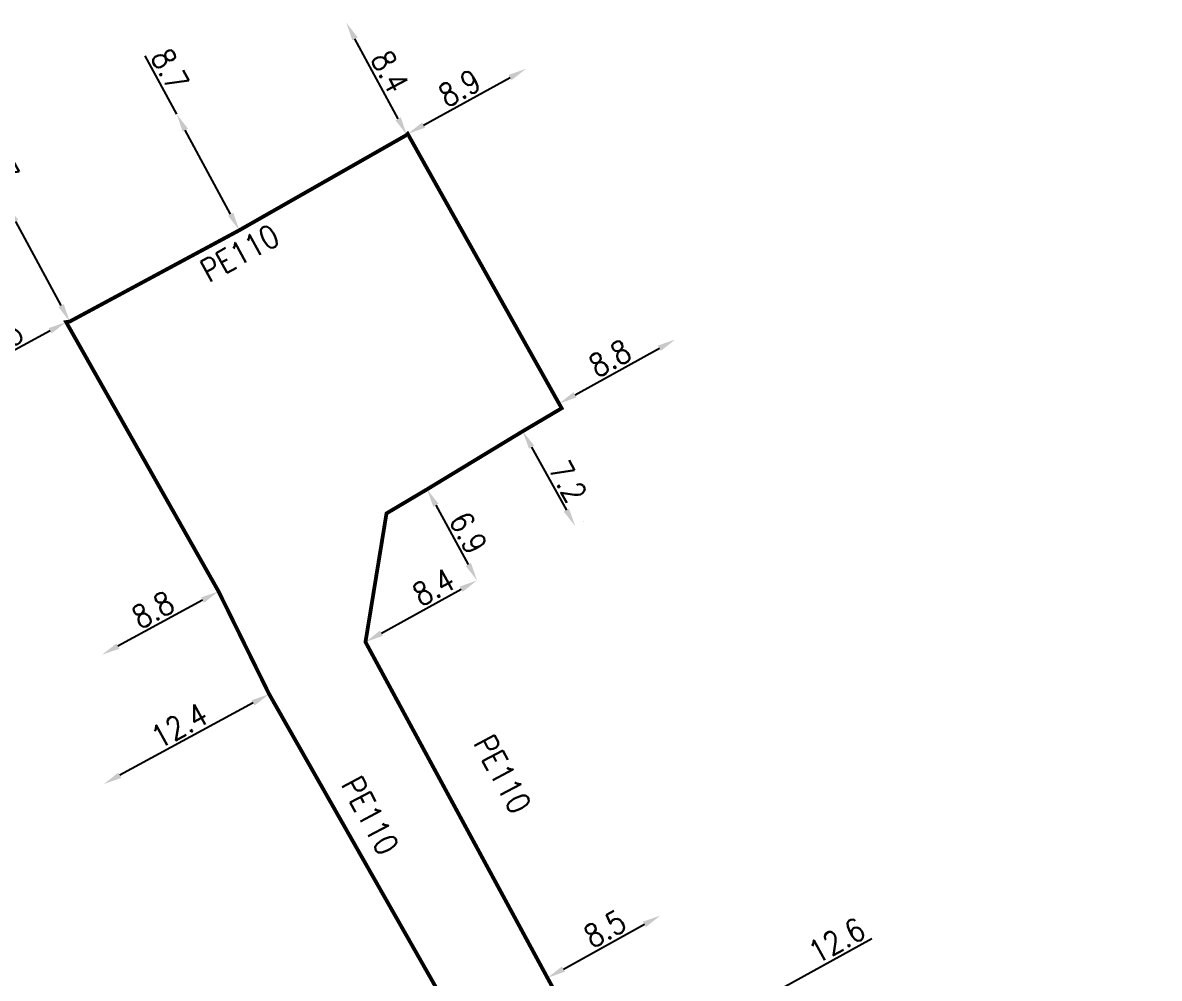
# Model space of a CAD drawing. Header units: millimetres. Extents: x 150998 to 151977, y 126997 to 128005.
# Drawn here: x 151399.6 to 151474.5, y 127375.5 to 127438.5 of the extents above; entities that cross this region are included whole.
import ezdxf

# ---------------------------------------------------------------- set-up
doc = ezdxf.new("R2010")
doc.units = ezdxf.units.MM
doc.header["$PDMODE"] = 34
doc.linetypes.add('L_100_PE', pattern=[14, 10, -1.5, 1, -1.5])
doc.layers.get('DEFPOINTS').update_dxf_attribs({"linetype": 'CONTINUOUS'})
doc.layers.add('L_140', color=3, linetype='CONTINUOUS')
doc.styles.get("Standard").update_dxf_attribs({"font": 'romans.shx', "width": 0.85})
doc.dimstyles.get("Standard").update_dxf_attribs({"dimtxt": 1.5, "dimasz": 1.2, "dimexe": 0.625, "dimexo": 0.625, "dimgap": 0.25, "dimtad": 1, "dimdec": 1, "dimzin": 0, "dimdsep": 46, "dimtxsty": 'Standard', "dimcen": -0.5, "dimadec": 0, "dimazin": 0, "dimtfac": 1, "dimtdec": 1, "dimtmove": 0, "dimatfit": 3, "dimfxl": 0, "dimtolj": 1, "dimtzin": 0, "dimarcsym": 0})

# ---------------------------------------------------------------- blocks, each defined once
blk = doc.blocks.new('*D774')
at = {"layer": 'DEFPOINTS', "color": 0, "linetype": 'Continuous', "transparency": 16777216}
for p in [(151415.871, 127394.219), (151404.977, 127388.296), (151404.977, 127388.296)]:
    blk.add_point(p, dxfattribs=at)
at = {"layer": 'L_140', "color": 0, "linetype": 'Continuous', "lineweight": -2, "transparency": 16777216}
blk.add_line((151414.817, 127393.646), (151406.032, 127388.869), dxfattribs=at)
at = {"layer": 'L_140', "color": 0, "linetype": 'Continuous', "transparency": 16777216}
for points in [[(151414.721, 127393.821), (151414.913, 127393.47), (151415.871, 127394.219)], [(151405.936, 127389.045), (151406.127, 127388.693), (151404.977, 127388.296)]]:
    blk.add_solid(points, dxfattribs=at)
at = {"layer": 'L_140', "color": 0, "linetype": 'Continuous', "transparency": 16777216, "insert": (151409.947, 127392.136), "char_height": 1.5, "attachment_point": 5, "rotation": 28.53237}
blk.add_mtext('\\A1;12.4', dxfattribs=at)
blk = doc.blocks.new('*D775')
at = {"layer": 'DEFPOINTS', "color": 0, "linetype": 'Continuous', "transparency": 16777216}
for p in [(151412.536, 127400.992), (151404.848, 127396.812), (151404.848, 127396.812)]:
    blk.add_point(p, dxfattribs=at)
at = {"layer": 'L_140', "color": 0, "linetype": 'Continuous', "lineweight": -2, "transparency": 16777216}
for p, q in [((151412.237, 127401.541), (151412.237, 127401.541)), ((151411.482, 127400.418), (151405.903, 127397.385))]:
    blk.add_line(p, q, dxfattribs=at)
at = {"layer": 'L_140', "color": 0, "linetype": 'Continuous', "transparency": 16777216}
for points in [[(151411.386, 127400.594), (151411.577, 127400.243), (151412.536, 127400.992)], [(151405.807, 127397.561), (151405.998, 127397.21), (151404.848, 127396.812)]]:
    blk.add_solid(points, dxfattribs=at)
at = {"layer": 'L_140', "color": 0, "linetype": 'Continuous', "transparency": 16777216, "insert": (151408.214, 127399.78), "char_height": 1.5, "attachment_point": 5, "rotation": 28.53237}
blk.add_mtext('\\A1;8.8', dxfattribs=at)
blk = doc.blocks.new('*D776')
at = {"layer": 'DEFPOINTS', "color": 0, "linetype": 'Continuous', "transparency": 16777216}
for p in [(151402.493, 127418.748), (151395.025, 127414.688), (151395.025, 127414.688)]:
    blk.add_point(p, dxfattribs=at)
at = {"layer": 'L_140', "color": 0, "linetype": 'Continuous', "lineweight": -2, "transparency": 16777216}
blk.add_line((151401.439, 127418.174), (151396.08, 127415.261), dxfattribs=at)
at = {"layer": 'L_140', "color": 0, "linetype": 'Continuous', "transparency": 16777216}
for points in [[(151401.343, 127418.35), (151401.534, 127417.999), (151402.493, 127418.748)], [(151395.984, 127415.436), (151396.175, 127415.085), (151395.025, 127414.688)]]:
    blk.add_solid(points, dxfattribs=at)
at = {"layer": 'L_140', "color": 0, "linetype": 'Continuous', "transparency": 16777216, "insert": (151398.281, 127417.596), "char_height": 1.5, "attachment_point": 5, "rotation": 28.53237}
blk.add_mtext('\\A1;8.5', dxfattribs=at)
blk = doc.blocks.new('*D777')
at = {"layer": 'DEFPOINTS', "color": 0, "linetype": 'Continuous', "transparency": 16777216}
for p in [(151398.603, 127426.441), (151398.603, 127426.441), (151402.728, 127418.782)]:
    blk.add_point(p, dxfattribs=at)
at = {"layer": 'L_140', "color": 0, "linetype": 'Continuous', "lineweight": -2, "transparency": 16777216}
for p, q in [((151398.603, 127426.441), (151396.53, 127430.29)), ((151402.159, 127419.838), (151399.172, 127425.385))]:
    blk.add_line(p, q, dxfattribs=at)
at = {"layer": 'L_140', "color": 0, "linetype": 'Continuous', "transparency": 16777216}
for points in [[(151399.348, 127425.48), (151398.996, 127425.29), (151398.603, 127426.441)], [(151402.336, 127419.933), (151401.983, 127419.743), (151402.728, 127418.782)]]:
    blk.add_solid(points, dxfattribs=at)
at = {"layer": 'L_140', "color": 0, "linetype": 'Continuous', "transparency": 16777216, "insert": (151398.163, 127429.368), "char_height": 1.5, "attachment_point": 5, "rotation": 298.30528}
blk.add_mtext('\\A1;8.7', dxfattribs=at)
blk = doc.blocks.new('*D778')
at = {"layer": 'DEFPOINTS', "color": 0, "linetype": 'Continuous', "transparency": 16777216}
for p in [(151409.777, 127432.459), (151409.777, 127432.459), (151413.902, 127424.8)]:
    blk.add_point(p, dxfattribs=at)
at = {"layer": 'L_140', "color": 0, "linetype": 'Continuous', "lineweight": -2, "transparency": 16777216}
for p, q in [((151409.777, 127432.459), (151407.704, 127436.308)), ((151413.333, 127425.856), (151410.346, 127431.403))]:
    blk.add_line(p, q, dxfattribs=at)
at = {"layer": 'L_140', "color": 0, "linetype": 'Continuous', "transparency": 16777216}
for points in [[(151410.522, 127431.498), (151410.17, 127431.308), (151409.777, 127432.459)], [(151413.509, 127425.951), (151413.157, 127425.761), (151413.902, 127424.8)]]:
    blk.add_solid(points, dxfattribs=at)
at = {"layer": 'L_140', "color": 0, "linetype": 'Continuous', "transparency": 16777216, "insert": (151409.337, 127435.386), "char_height": 1.5, "attachment_point": 5, "rotation": 298.30528}
blk.add_mtext('\\A1;8.7', dxfattribs=at)
blk = doc.blocks.new('*D779')
at = {"layer": 'DEFPOINTS', "color": 0, "linetype": 'Continuous', "transparency": 16777216}
for p in [(151420.954, 127438.483), (151420.954, 127438.483), (151424.939, 127431.088)]:
    blk.add_point(p, dxfattribs=at)
at = {"layer": 'L_140', "color": 0, "linetype": 'Continuous', "lineweight": -2, "transparency": 16777216}
blk.add_line((151424.37, 127432.145), (151421.523, 127437.427), dxfattribs=at)
at = {"layer": 'L_140', "color": 0, "linetype": 'Continuous', "transparency": 16777216}
for points in [[(151421.7, 127437.521), (151421.347, 127437.332), (151420.954, 127438.483)], [(151424.546, 127432.24), (151424.194, 127432.05), (151424.939, 127431.088)]]:
    blk.add_solid(points, dxfattribs=at)
at = {"layer": 'L_140', "color": 0, "linetype": 'Continuous', "transparency": 16777216, "insert": (151423.827, 127435.26), "char_height": 1.5, "attachment_point": 5, "rotation": 298.32105}
blk.add_mtext('\\A1;8.4', dxfattribs=at)
blk = doc.blocks.new('*D780')
at = {"layer": 'DEFPOINTS', "color": 0, "linetype": 'Continuous', "transparency": 16777216}
for p in [(151432.796, 127435.446), (151432.796, 127435.446), (151424.999, 127431.155)]:
    blk.add_point(p, dxfattribs=at)
at = {"layer": 'L_140', "color": 0, "linetype": 'Continuous', "lineweight": -2, "transparency": 16777216}
blk.add_line((151426.05, 127431.733), (151431.745, 127434.867), dxfattribs=at)
at = {"layer": 'L_140', "color": 0, "linetype": 'Continuous', "transparency": 16777216}
for points in [[(151431.649, 127435.042), (151431.841, 127434.692), (151432.796, 127435.446)], [(151425.954, 127431.909), (151426.147, 127431.558), (151424.999, 127431.155)]]:
    blk.add_solid(points, dxfattribs=at)
at = {"layer": 'L_140', "color": 0, "linetype": 'Continuous', "transparency": 16777216, "insert": (151428.416, 127434.176), "char_height": 1.5, "attachment_point": 5, "rotation": 28.82398}
blk.add_mtext('\\A1;8.9', dxfattribs=at)
blk = doc.blocks.new('*D781')
at = {"layer": 'DEFPOINTS', "color": 0, "linetype": 'Continuous', "transparency": 16777216}
for p in [(151442.632, 127417.602), (151442.632, 127417.602), (151434.972, 127413.372)]:
    blk.add_point(p, dxfattribs=at)
at = {"layer": 'L_140', "color": 0, "linetype": 'Continuous', "lineweight": -2, "transparency": 16777216}
blk.add_line((151436.023, 127413.952), (151441.582, 127417.022), dxfattribs=at)
at = {"layer": 'L_140', "color": 0, "linetype": 'Continuous', "transparency": 16777216}
for points in [[(151441.485, 127417.197), (151441.678, 127416.846), (151442.632, 127417.602)], [(151435.926, 127414.127), (151436.119, 127413.777), (151434.972, 127413.372)]]:
    blk.add_solid(points, dxfattribs=at)
at = {"layer": 'L_140', "color": 0, "linetype": 'Continuous', "transparency": 16777216, "insert": (151438.319, 127416.362), "char_height": 1.5, "attachment_point": 5, "rotation": 28.90439}
blk.add_mtext('\\A1;8.8', dxfattribs=at)
blk = doc.blocks.new('*D782')
at = {"layer": 'DEFPOINTS', "color": 0, "linetype": 'Continuous', "transparency": 16777216}
for p in [(151432.581, 127411.55), (151436.039, 127405.292), (151436.039, 127405.292)]:
    blk.add_point(p, dxfattribs=at)
at = {"layer": 'L_140', "color": 0, "linetype": 'Continuous', "lineweight": -2, "transparency": 16777216}
for p, q in [((151433.128, 127411.852), (151433.128, 127411.852)), ((151433.161, 127410.5), (151435.459, 127406.342)), ((151436.586, 127405.594), (151436.586, 127405.594))]:
    blk.add_line(p, q, dxfattribs=at)
at = {"layer": 'L_140', "color": 0, "linetype": 'Continuous', "transparency": 16777216}
for points in [[(151433.336, 127410.596), (151432.986, 127410.403), (151432.581, 127411.55)], [(151435.634, 127406.439), (151435.284, 127406.246), (151436.039, 127405.292)]]:
    blk.add_solid(points, dxfattribs=at)
at = {"layer": 'L_140', "color": 0, "linetype": 'Continuous', "transparency": 16777216, "insert": (151435.554, 127408.237), "char_height": 1.5, "attachment_point": 5, "rotation": 298.92721}
blk.add_mtext('\\A1;7.2', dxfattribs=at)
blk = doc.blocks.new('*D783')
at = {"layer": 'DEFPOINTS', "color": 0, "linetype": 'Continuous', "transparency": 16777216}
for p in [(151426.278, 127407.724), (151429.57, 127401.717), (151429.57, 127401.717)]:
    blk.add_point(p, dxfattribs=at)
at = {"layer": 'L_140', "color": 0, "linetype": 'Continuous', "lineweight": -2, "transparency": 16777216}
blk.add_line((151426.854, 127406.671), (151428.993, 127402.769), dxfattribs=at)
at = {"layer": 'L_140', "color": 0, "linetype": 'Continuous', "transparency": 16777216}
for points in [[(151427.03, 127406.768), (151426.679, 127406.575), (151426.278, 127407.724)], [(151429.169, 127402.865), (151428.818, 127402.673), (151429.57, 127401.717)]]:
    blk.add_solid(points, dxfattribs=at)
at = {"layer": 'L_140', "color": 0, "linetype": 'Continuous', "transparency": 16777216, "insert": (151428.99, 127404.855), "char_height": 1.5, "attachment_point": 5, "rotation": 298.72791}
blk.add_mtext('\\A1;6.9', dxfattribs=at)
blk = doc.blocks.new('*D784')
at = {"layer": 'DEFPOINTS', "color": 0, "linetype": 'Continuous', "transparency": 16777216}
for p in [(151429.57, 127401.717), (151429.57, 127401.717), (151422.218, 127397.654)]:
    blk.add_point(p, dxfattribs=at)
at = {"layer": 'L_140', "color": 0, "linetype": 'Continuous', "lineweight": -2, "transparency": 16777216}
for p, q in [((151423.268, 127398.234), (151428.52, 127401.136)), ((151422.52, 127397.107), (151422.52, 127397.107))]:
    blk.add_line(p, q, dxfattribs=at)
at = {"layer": 'L_140', "color": 0, "linetype": 'Continuous', "transparency": 16777216}
for points in [[(151428.423, 127401.312), (151428.617, 127400.961), (151429.57, 127401.717)], [(151423.172, 127398.409), (151423.365, 127398.059), (151422.218, 127397.654)]]:
    blk.add_solid(points, dxfattribs=at)
at = {"layer": 'L_140', "color": 0, "linetype": 'Continuous', "transparency": 16777216, "insert": (151426.71, 127401.279), "char_height": 1.5, "attachment_point": 5, "rotation": 28.92721}
blk.add_mtext('\\A1;8.4', dxfattribs=at)
blk = doc.blocks.new('*D785')
at = {"layer": 'DEFPOINTS', "color": 0, "linetype": 'Continuous', "transparency": 16777216}
for p in [(151441.648, 127379.624), (151441.648, 127379.624), (151434.209, 127375.513)]:
    blk.add_point(p, dxfattribs=at)
at = {"layer": 'L_140', "color": 0, "linetype": 'Continuous', "lineweight": -2, "transparency": 16777216}
blk.add_line((151435.259, 127376.093), (151440.598, 127379.044), dxfattribs=at)
at = {"layer": 'L_140', "color": 0, "linetype": 'Continuous', "transparency": 16777216}
for points in [[(151440.501, 127379.219), (151440.695, 127378.869), (151441.648, 127379.624)], [(151435.162, 127376.268), (151435.356, 127375.918), (151434.209, 127375.513)]]:
    blk.add_solid(points, dxfattribs=at)
at = {"layer": 'L_140', "color": 0, "linetype": 'Continuous', "transparency": 16777216, "insert": (151437.991, 127378.746), "char_height": 1.5, "attachment_point": 5, "rotation": 28.92721}
blk.add_mtext('\\A1;8.5', dxfattribs=at)
blk = doc.blocks.new('*D786')
at = {"layer": 'DEFPOINTS', "color": 0, "linetype": 'Continuous', "transparency": 16777216}
for p in [(151449.018, 127374.487), (151449.018, 127374.487), (151438.034, 127368.417)]:
    blk.add_point(p, dxfattribs=at)
at = {"layer": 'L_140', "color": 0, "linetype": 'Continuous', "lineweight": -2, "transparency": 16777216}
for p, q in [((151449.018, 127374.487), (151455.587, 127378.117)), ((151439.084, 127368.997), (151447.968, 127373.907)), ((151449.32, 127373.94), (151449.32, 127373.94)), ((151438.336, 127367.87), (151438.336, 127367.87))]:
    blk.add_line(p, q, dxfattribs=at)
at = {"layer": 'L_140', "color": 0, "linetype": 'Continuous', "transparency": 16777216}
for points in [[(151447.871, 127374.082), (151448.065, 127373.732), (151449.018, 127374.487)], [(151438.987, 127369.172), (151439.181, 127368.822), (151438.034, 127368.417)]]:
    blk.add_solid(points, dxfattribs=at)
at = {"layer": 'L_140', "color": 0, "linetype": 'Continuous', "transparency": 16777216, "insert": (151453.264, 127377.976), "char_height": 1.5, "attachment_point": 5, "rotation": 28.92721}
blk.add_mtext('\\A1;12.6', dxfattribs=at)

msp = doc.modelspace()

# ---------------------------------------------------------------- linework, layer by layer
at = {"layer": 'L_140', "linetype": 'L_100_PE', "flags": 128}
msp.add_lwpolyline([(151469.803, 127285.95, 0.25, 0.25, 0), (151470.47, 127288.225, 0.25, 0.25, 0), (151471.911, 127293.244, 0.25, 0.25, 0), (151466.65, 127302.224, 0.25, 0.25, 0), (151457.41, 127318.838, 0.25, 0.25, 0), (151445.367, 127341.188, 0.25, 0.25, 0), (151441.719, 127347.807, 0.25, 0.25, 0), (151432.06, 127365.507, 0.25, 0.25, 0), (151428.426, 127372.138, 0.25, 0.25, 0), (151415.871, 127394.219, 0.25, 0.25, 0), (151412.536, 127400.992, 0.25, 0.25, 0), (151402.493, 127418.748, 0.25, 0.25, 0), (151402.728, 127418.782, 0.25, 0.25, 0), (151413.902, 127424.8, 0.25, 0.25, 0), (151424.939, 127431.088, 0.25, 0.25, 0), (151424.999, 127431.155, 0.25, 0.25, 0), (151434.972, 127413.372, 0.25, 0.25, 0), (151435.144, 127413.066, 0.25, 0.25, 0), (151432.581, 127411.55, 0.25, 0.25, 0), (151426.278, 127407.724, 0.25, 0.25, 0), (151423.603, 127406.135, 0.25, 0.25, 0), (151422.218, 127397.654, 0.25, 0.25, 0), (151422.218, 127397.654, 0.25, 0.25, 0), (151434.209, 127375.513, 0.25, 0.25, 0), (151438.034, 127368.417, 0.25, 0.25, 0), (151447.691, 127350.69, 0.25, 0.25, 0), (151451.227, 127344.291, 0.25, 0.25, 0), (151463.017, 127321.988, 0.25, 0.25, 0), (151472.94, 127304.348, 0.25, 0.25, 0), (151476.562, 127298.284, 0.25, 0.25, 0), (151477.902, 127295.857, 0.25, 0.25, 0), (151482.206, 127294.547, 0.25, 0.25, 0), (151484.59, 127293.822, 0, 0, 0)], format="xyseb", dxfattribs=at)

# ---------------------------------------------------------------- texts
at = {"layer": 'L_140', "linetype": 'Continuous', "width": 0.85}
for rotation, p in [(28.69105, (151411.896, 127421.327)), (298.15836, (151429.294, 127391.001)), (298.15836, (151420.572, 127388.271))]:
    msp.add_text('PE110', height=1.5, rotation=rotation, dxfattribs=at).set_placement(p)

# ---------------------------------------------------------------- dimensions: what is measured, and where the dimension line sits
at = {"layer": 'L_140', "linetype": 'Continuous'}
for base, p1, p2, angle, picture, middle in [((151420.954, 127438.483), (151424.939, 127431.088), (151420.954, 127438.483), 298.32105, '*D779', (151422.947, 127434.786)), ((151409.777, 127432.459), (151413.902, 127424.8), (151409.777, 127432.459), 298.30528, '*D778', (151408.456, 127434.912)), ((151432.796, 127435.446), (151424.999, 127431.155), (151432.796, 127435.446), 208.82398, '*D780', (151428.898, 127433.3)), ((151398.603, 127426.441), (151402.728, 127418.782), (151398.603, 127426.441), 298.30528, '*D777', (151397.282, 127428.894)), ((151395.025, 127414.688), (151402.493, 127418.748), (151395.025, 127414.688), 28.53237, '*D776', (151398.759, 127416.718)), ((151442.6322, 127417.6016), (151434.972209, 127413.372293), (151442.6322, 127417.6016), 208.904386, '*D781', (151438.802205, 127415.486946)), ((151436.0393, 127405.2921), (151432.580858, 127411.55003), (151436.0393, 127405.2921), 118.927211, '*D782', (151434.679061, 127407.753406)), ((151429.5701, 127401.7169), (151426.27764, 127407.72375), (151429.5701, 127401.7169), 118.72791, '*D783', (151428.11355, 127404.37426)), ((151429.57, 127401.717), (151422.218, 127397.654), (151429.57, 127401.717), 208.92721, '*D784', (151427.193, 127400.403)), ((151404.8485, 127396.8121), (151412.53579, 127400.99158), (151404.8485, 127396.8121), 28.53237, '*D775', (151408.69214, 127398.90184)), ((151404.977, 127388.296), (151415.871, 127394.219), (151404.977, 127388.296), 28.53237, '*D774', (151410.424, 127391.257)), ((151441.648, 127379.624), (151434.209, 127375.513), (151441.648, 127379.624), 208.92721, '*D785', (151438.474, 127377.87)), ((151449.018, 127374.487), (151438.034, 127368.417), (151449.018, 127374.487), 208.92721, '*D786', (151453.747, 127377.101))]:
    dim = msp.add_linear_dim(base=base, p1=p1, p2=p2, angle=angle, dimstyle='Standard', dxfattribs=at)
    dim.commit()
    dim.dimension.update_dxf_attribs({"geometry": picture, "text_midpoint": middle, "dimtype": 160})

doc.saveas('drawing.dxf')
